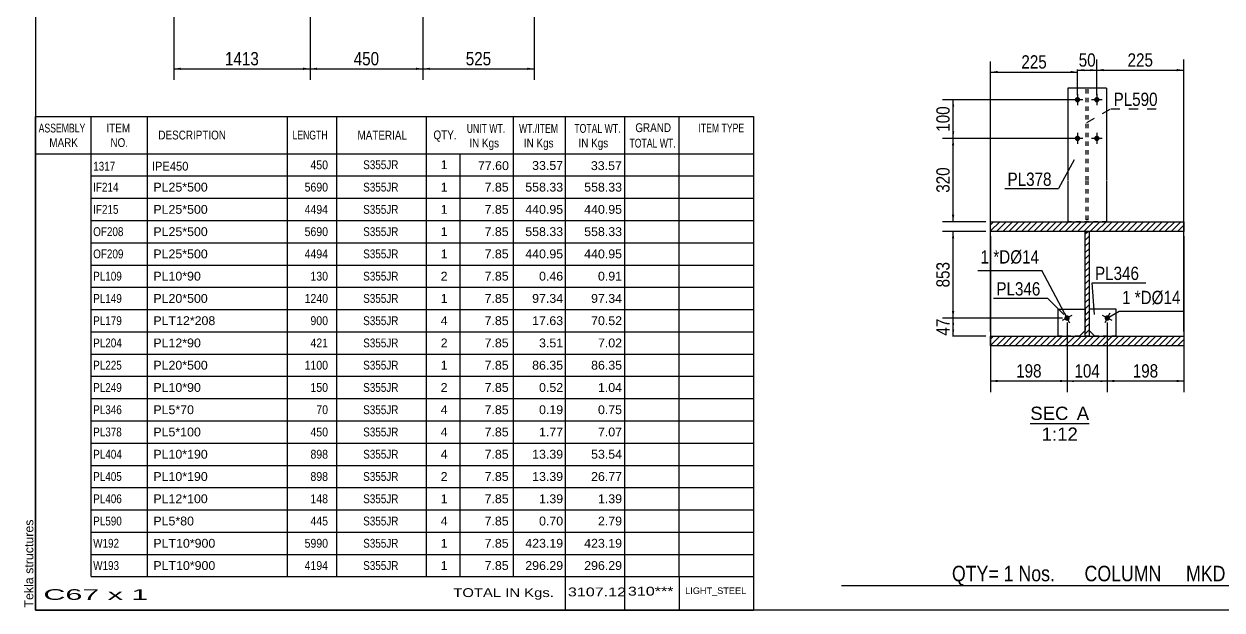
# Model space of a CAD drawing. Header units: millimetres. Extents: x -246 to 166, y -173 to 114.
# Drawn here: x -246.3 to 12.2, y -172.8 to -46.5 of the extents above; entities that cross this region are included whole.
import ezdxf

# ---------------------------------------------------------------- set-up
doc = ezdxf.new("R2010")
doc.units = ezdxf.units.MM
doc.linetypes.add('DXK_LINE_DOT1', pattern=[1.8814, 0.9407, -0.9407])
doc.linetypes.add('DXK_LINE_DOT2', pattern=[3.9198, 1.9599, -1.9599])
doc.styles.add('Arial', font='ARIAL.TTF', dxfattribs={"height": 0.2})
doc.styles.add('Arial Narrow', font='ARIALN.TTF', dxfattribs={"height": 0.2})

# ---------------------------------------------------------------- blocks, each defined once
blk = doc.blocks.new('Unknown-623346309-1210')
at = {"color": 5, "linetype": 'Continuous'}
for p, q in [((-243.75, 114.21), (-243.75, -172.79)), ((-243.75, -172.79), (166.25, -172.79))]:
    blk.add_line(p, q, dxfattribs=at)
at = {"color": 174, "linetype": 'Continuous', "style": 'Arial'}
blk.add_text('Tekla structures', height=1.9102, rotation=90, dxfattribs=at).set_placement((-244.25, -172.29))
blk = doc.blocks.new('Unknown-623346309-12 - 2896')
at = {"color": 1, "linetype": 'Continuous'}
blk.add_line((-29.14, -132.59), (-16.45, -132.59), dxfattribs=at)
at = {"color": 0, "linetype": 'Continuous'}
for points in [[(-20.92, -131.84), (-20.92, -128.84), (-29.14, -128.84), (-29.14, -131.84)], [(-16.45, -131.84), (-16.45, -128.84), (-19.12, -128.84), (-19.12, -131.84)], [(-18.9, -136.34), (-18.9, -133.34), (-26.68, -133.34), (-26.68, -136.34)]]:
    blk.add_wipeout(points, dxfattribs=at)
at = {"color": 136, "linetype": 'Continuous', "style": 'Arial'}
for s, height, p in [('SEC', 2.865, (-29.14, -131.84)), ('A', 2.87, (-19.12, -131.84)), ('1:12', 2.865, (-26.68, -136.34))]:
    blk.add_text(s, height=height, dxfattribs=at).set_placement(p)
blk = doc.blocks.new('Bolt-623346309-2926 - 2896')
at = {"linetype": 'Continuous'}
for points in [[(-18.37, -62.78, -1), (-19.53, -62.78, -1)], [(-14.2, -62.78, -1), (-15.37, -62.78, -1)], [(-18.37, -71.12, -1), (-19.53, -71.12, -1)], [(-14.2, -71.12, -1), (-15.37, -71.12, -1)]]:
    blk.add_hatch(color=3, dxfattribs=at).paths.add_polyline_path(points)
at = {"color": 3, "linetype": 'Continuous'}
for p, q in [((-18.95, -61.62), (-18.95, -63.95)), ((-14.78, -61.62), (-14.78, -63.95)), ((-17.78, -62.78), (-20.12, -62.78)), ((-13.62, -62.78), (-15.95, -62.78)), ((-17.78, -71.12), (-20.12, -71.12)), ((-18.95, -69.95), (-18.95, -72.28)), ((-13.62, -71.12), (-15.95, -71.12)), ((-14.78, -69.95), (-14.78, -72.28))]:
    blk.add_line(p, q, dxfattribs=at)
blk = doc.blocks.new('Part-623346309-2951 - 2896')
at = {"color": 7, "linetype": 'DXK_LINE_DOT1'}
for p, q in [((-16.66, -60.28), (-17.07, -60.28)), ((-17.07, -80.24), (-17.07, -60.28)), ((-16.66, -80.24), (-16.66, -60.28)), ((-17.07, -88.68), (-17.07, -80.34)), ((-16.66, -88.68), (-16.66, -80.34)), ((-16.66, -88.68), (-17.07, -88.68))]:
    blk.add_line(p, q, dxfattribs=at)
blk = doc.blocks.new('Part-623346309-2956 - 2896')
at = {"color": 2, "linetype": 'Continuous'}
for p, q in [((-23.12, -113.78), (-23.12, -107.94)), ((-23.12, -107.94), (-17.28, -107.94)), ((-17.28, -112.53), (-18.53, -113.78))]:
    blk.add_line(p, q, dxfattribs=at)
at = {"color": 7, "linetype": 'DXK_LINE_DOT1'}
for p, q in [((-17.28, -107.94), (-17.28, -112.53)), ((-18.53, -113.78), (-23.12, -113.78))]:
    blk.add_line(p, q, dxfattribs=at)
blk = doc.blocks.new('Part-623346309-2970 - 2896')
at = {"color": 2, "linetype": 'Continuous'}
for p, q in [((-12.7, -60.28), (-21.03, -60.28)), ((-21.03, -60.28), (-21.03, -80.24)), ((-12.7, -60.28), (-12.7, -80.24)), ((-21.03, -80.34), (-21.03, -89.09)), ((-12.7, -80.34), (-12.7, -89.09))]:
    blk.add_line(p, q, dxfattribs=at)
at = {"color": 7, "linetype": 'DXK_LINE_DOT1'}
blk.add_line((-12.7, -89.09), (-21.03, -89.09), dxfattribs=at)
blk = doc.blocks.new('Part-623346309-2976 - 2896')
at = {"linetype": 'Continuous'}
h = blk.add_hatch(dxfattribs=at)
h.set_pattern_fill('', scale=0.3, style=0, pattern_type=0)
h.set_pattern_definition([(45, (-16.4497, -113.7756), (-0.67352, 0.67352), [])])
h.paths.add_polyline_path([(-17.28, -113.78), (-16.45, -113.78), (-16.45, -91.18), (-17.28, -91.18)])
at = {"color": 2, "linetype": 'Continuous'}
for p, q in [((-17.28, -99.51), (-17.28, -91.18)), ((-17.28, -91.18), (-16.45, -91.18)), ((-16.45, -91.18), (-16.45, -99.51)), ((-17.28, -113.78), (-17.28, -99.61)), ((-16.45, -99.61), (-16.45, -113.78)), ((-16.45, -113.78), (-17.28, -113.78))]:
    blk.add_line(p, q, dxfattribs=at)
blk = doc.blocks.new('Part-623346309-7057 - 2896')
at = {"color": 2, "linetype": 'Continuous'}
for p, q in [((-10.62, -107.94), (-16.45, -107.94)), ((-10.62, -113.78), (-10.62, -107.94)), ((-16.45, -112.53), (-15.2, -113.78))]:
    blk.add_line(p, q, dxfattribs=at)
at = {"color": 7, "linetype": 'DXK_LINE_DOT1'}
for p, q in [((-16.45, -107.94), (-16.45, -112.53)), ((-10.62, -113.78), (-15.2, -113.78))]:
    blk.add_line(p, q, dxfattribs=at)
blk = doc.blocks.new('Part-623346309-2977 - 2896')
at = {"linetype": 'Continuous'}
h = blk.add_hatch(dxfattribs=at)
h.set_pattern_fill('', scale=0.3, style=0, pattern_type=0)
h.set_pattern_definition([(45, (3.967, -115.8589), (-0.67352, 0.67352), [])])
h.paths.add_polyline_path([(-37.7, -115.86), (3.97, -115.86), (3.97, -113.78), (-37.7, -113.78)])
at = {"color": 2, "linetype": 'Continuous'}
for p, q in [((-37.7, -115.86), (-37.7, -113.78)), ((-37.7, -113.78), (3.97, -113.78)), ((3.97, -115.86), (-37.7, -115.86)), ((3.97, -113.78), (3.97, -115.86))]:
    blk.add_line(p, q, dxfattribs=at)
blk = doc.blocks.new('Part-623346309-2978 - 2896')
at = {"linetype": 'Continuous'}
h = blk.add_hatch(dxfattribs=at)
h.set_pattern_fill('', scale=0.3, style=0, pattern_type=0)
h.set_pattern_definition([(45, (3.967, -91.1756), (-0.67352, 0.67352), [])])
h.paths.add_polyline_path([(-37.7, -91.18), (3.97, -91.18), (3.97, -89.09), (-37.7, -89.09)])
at = {"color": 2, "linetype": 'Continuous'}
for p, q in [((-37.7, -91.18), (-37.7, -89.09)), ((-37.7, -89.09), (3.97, -89.09)), ((3.97, -89.09), (3.97, -91.18)), ((3.97, -91.18), (-37.7, -91.18))]:
    blk.add_line(p, q, dxfattribs=at)
blk = doc.blocks.new('Bolt-623346309-7067 - 2896')
at = {"linetype": 'Continuous'}
blk.add_hatch(color=3, dxfattribs=at).paths.add_polyline_path([(-20.68, -109.59, -1), (-21.72, -110.13, -1)])
at = {"color": 3, "linetype": 'Continuous'}
for p, q in [((-20.16, -109.32), (-22.23, -110.4)), ((-21.74, -108.82), (-20.66, -110.89))]:
    blk.add_line(p, q, dxfattribs=at)
blk = doc.blocks.new('Bolt-623346309-7070 - 2896')
at = {"linetype": 'Continuous'}
blk.add_hatch(color=3, dxfattribs=at).paths.add_polyline_path([(-12.02, -110.13, -1), (-13.05, -109.59, -1)])
at = {"color": 3, "linetype": 'Continuous'}
for p, q in [((-11.5, -110.4), (-13.57, -109.32)), ((-11.99, -108.82), (-13.07, -110.89))]:
    blk.add_line(p, q, dxfattribs=at)
blk = doc.blocks.new('StraightDimension-623346309-2628 - 1608')
at = {"linetype": 'Continuous'}
for points in [[(-158.71, -56.37), (-160.21, -56.12), (-158.71, -55.87)], [(-137.69, -55.87), (-136.19, -56.12), (-137.69, -56.37)]]:
    blk.add_hatch(color=7, dxfattribs=at).paths.add_polyline_path(points)
at = {"color": 7, "linetype": 'Continuous'}
for p, q in [((-160.21, -9.93), (-160.21, -58.52)), ((-136.19, -16.43), (-136.19, -58.52)), ((-160.21, -56.12), (-136.19, -56.12))]:
    blk.add_line(p, q, dxfattribs=at)
at = {"color": 0}
blk.add_wipeout([(-144.86, -55.97), (-144.86, -51.77), (-151.54, -51.77), (-151.54, -55.97)], dxfattribs=at)
at = {"color": 3, "style": 'Arial Narrow'}
blk.add_text('525', height=2.863, dxfattribs=at).set_placement((-150.94, -55.37))
blk = doc.blocks.new('StraightDimension-623346309-2642 - 1608')
at = {"linetype": 'Continuous'}
for points in [[(-183.04, -56.37), (-184.54, -56.12), (-183.04, -55.87)], [(-161.71, -55.87), (-160.21, -56.12), (-161.71, -56.37)]]:
    blk.add_hatch(color=7, dxfattribs=at).paths.add_polyline_path(points)
at = {"color": 7, "linetype": 'Continuous'}
for p, q in [((-184.54, -9.93), (-184.54, -58.52)), ((-160.21, -9.93), (-160.21, -58.52)), ((-184.54, -56.12), (-160.21, -56.12))]:
    blk.add_line(p, q, dxfattribs=at)
at = {"color": 0}
blk.add_wipeout([(-169.04, -55.97), (-169.04, -51.77), (-175.72, -51.77), (-175.72, -55.97)], dxfattribs=at)
at = {"color": 3, "style": 'Arial Narrow'}
blk.add_text('450', height=2.863, dxfattribs=at).set_placement((-175.12, -55.37))
blk = doc.blocks.new('StraightDimension-623346309-2650 - 1608')
at = {"linetype": 'Continuous'}
for points in [[(-212.43, -56.37), (-213.93, -56.12), (-212.43, -55.87)], [(-186.04, -55.87), (-184.54, -56.12), (-186.04, -56.37)]]:
    blk.add_hatch(color=7, dxfattribs=at).paths.add_polyline_path(points)
at = {"color": 7, "linetype": 'Continuous'}
for p, q in [((-184.54, -9.93), (-184.54, -58.52)), ((-213.93, -15.29), (-213.93, -58.52)), ((-213.93, -56.12), (-184.54, -56.12))]:
    blk.add_line(p, q, dxfattribs=at)
at = {"color": 0}
blk.add_wipeout([(-194.98, -55.97), (-194.98, -51.77), (-203.49, -51.77), (-203.49, -55.97)], dxfattribs=at)
at = {"color": 3, "style": 'Arial Narrow'}
blk.add_text('1413', height=2.863, dxfattribs=at).set_placement((-202.89, -55.37))
blk = doc.blocks.new('StraightDimension-623346309-3096 - 2896')
at = {"linetype": 'Continuous'}
for points in [[(-46.05, -111.36), (-45.8, -109.86), (-45.55, -111.36)], [(-45.55, -112.28), (-45.8, -113.78), (-46.05, -112.28)]]:
    blk.add_hatch(color=7, dxfattribs=at).paths.add_polyline_path(points)
at = {"color": 7, "linetype": 'Continuous'}
for p, q in [((-22.2, -109.86), (-48.05, -109.86)), ((-45.8, -113.78), (-45.8, -109.86)), ((-38.7, -113.78), (-48.05, -113.78))]:
    blk.add_line(p, q, dxfattribs=at)
at = {"color": 0}
blk.add_wipeout([(-45.95, -109.39), (-50.15, -109.39), (-50.15, -114.25), (-45.95, -114.25)], dxfattribs=at)
at = {"color": 3, "style": 'Arial Narrow'}
blk.add_text('47', height=2.863, rotation=90.0002, dxfattribs=at).set_placement((-46.55, -113.65))
blk = doc.blocks.new('StraightDimension-623346309-3020 - 2896')
at = {"linetype": 'Continuous'}
for points in [[(-36.2, -123.69), (-37.7, -123.44), (-36.2, -123.19)], [(-22.7, -123.19), (-21.2, -123.44), (-22.7, -123.69)]]:
    blk.add_hatch(color=7, dxfattribs=at).paths.add_polyline_path(points)
at = {"color": 7, "linetype": 'Continuous'}
for p, q in [((-37.7, -92.18), (-37.7, -125.84)), ((-21.2, -110.86), (-21.2, -125.84)), ((-37.7, -123.44), (-21.2, -123.44))]:
    blk.add_line(p, q, dxfattribs=at)
at = {"color": 0}
blk.add_wipeout([(-26.11, -123.29), (-26.11, -119.09), (-32.79, -119.09), (-32.79, -123.29)], dxfattribs=at)
at = {"color": 3, "style": 'Arial Narrow'}
blk.add_text('198', height=2.863, dxfattribs=at).set_placement((-32.19, -122.69))
blk = doc.blocks.new('StraightDimension-623346309-3085 - 2896')
at = {"linetype": 'Continuous'}
for points in [[(-46.05, -64.28), (-45.8, -62.78), (-45.55, -64.28)], [(-45.55, -69.62), (-45.8, -71.12), (-46.05, -69.62)]]:
    blk.add_hatch(color=7, dxfattribs=at).paths.add_polyline_path(points)
at = {"color": 7, "linetype": 'Continuous'}
for p, q in [((-19.95, -62.78), (-48.05, -62.78)), ((-45.8, -71.12), (-45.8, -62.78)), ((-19.95, -71.12), (-48.05, -71.12))]:
    blk.add_line(p, q, dxfattribs=at)
at = {"color": 0}
blk.add_wipeout([(-45.95, -63.61), (-50.15, -63.61), (-50.15, -70.29), (-45.95, -70.29)], dxfattribs=at)
at = {"color": 3, "style": 'Arial Narrow'}
blk.add_text('100', height=2.863, rotation=90.0002, dxfattribs=at).set_placement((-46.55, -69.69))
blk = doc.blocks.new('StraightDimension-623346309-2989 - 2896')
at = {"linetype": 'Continuous'}
for points in [[(-36.2, -57.07), (-37.7, -56.82), (-36.2, -56.57)], [(-20.45, -56.57), (-18.95, -56.82), (-20.45, -57.07)]]:
    blk.add_hatch(color=7, dxfattribs=at).paths.add_polyline_path(points)
at = {"color": 7, "linetype": 'Continuous'}
for p, q in [((-37.7, -112.78), (-37.7, -54.57)), ((-37.7, -56.82), (-18.95, -56.82)), ((-18.95, -61.78), (-18.95, -54.57))]:
    blk.add_line(p, q, dxfattribs=at)
at = {"color": 0}
blk.add_wipeout([(-24.98, -56.67), (-24.98, -52.47), (-31.67, -52.47), (-31.67, -56.67)], dxfattribs=at)
at = {"color": 3, "style": 'Arial Narrow'}
blk.add_text('225', height=2.863, dxfattribs=at).set_placement((-31.07, -56.07))
blk = doc.blocks.new('StraightDimension-623346309-2999 - 2896')
at = {"linetype": 'Continuous'}
for points in [[(-17.45, -56.65), (-18.95, -56.4), (-17.45, -56.15)], [(-16.28, -56.15), (-14.78, -56.4), (-16.28, -56.65)]]:
    blk.add_hatch(color=7, dxfattribs=at).paths.add_polyline_path(points)
at = {"color": 7, "linetype": 'Continuous'}
for p, q in [((-18.95, -61.78), (-18.95, -54.15)), ((-14.78, -61.78), (-14.78, -54.15)), ((-18.95, -56.4), (-14.78, -56.4))]:
    blk.add_line(p, q, dxfattribs=at)
at = {"color": 0}
blk.add_wipeout([(-14.44, -56.25), (-14.44, -52.05), (-19.29, -52.05), (-19.29, -56.25)], dxfattribs=at)
at = {"color": 3, "style": 'Arial Narrow'}
blk.add_text('50', height=2.863, dxfattribs=at).set_placement((-18.69, -55.65))
blk = doc.blocks.new('StraightDimension-623346309-3009 - 2896')
at = {"linetype": 'Continuous'}
for points in [[(-13.28, -56.65), (-14.78, -56.4), (-13.28, -56.15)], [(2.47, -56.15), (3.97, -56.4), (2.47, -56.65)]]:
    blk.add_hatch(color=7, dxfattribs=at).paths.add_polyline_path(points)
at = {"color": 7, "linetype": 'Continuous'}
for p, q in [((-14.78, -61.78), (-14.78, -54.15)), ((3.97, -112.78), (3.97, -54.15)), ((-14.78, -56.4), (3.97, -56.4))]:
    blk.add_line(p, q, dxfattribs=at)
at = {"color": 0}
blk.add_wipeout([(-2.07, -56.25), (-2.07, -52.05), (-8.75, -52.05), (-8.75, -56.25)], dxfattribs=at)
at = {"color": 3, "style": 'Arial Narrow'}
blk.add_text('225', height=2.863, dxfattribs=at).set_placement((-8.15, -55.65))
blk = doc.blocks.new('StraightDimension-623346309-3036 - 2896')
at = {"linetype": 'Continuous'}
for points in [[(-19.7, -123.69), (-21.2, -123.44), (-19.7, -123.19)], [(-14.03, -123.19), (-12.53, -123.44), (-14.03, -123.69)]]:
    blk.add_hatch(color=7, dxfattribs=at).paths.add_polyline_path(points)
at = {"color": 7, "linetype": 'Continuous'}
for p, q in [((-21.2, -110.86), (-21.2, -125.84)), ((-12.53, -110.86), (-12.53, -125.84)), ((-21.2, -123.44), (-12.53, -123.44))]:
    blk.add_line(p, q, dxfattribs=at)
at = {"color": 0}
blk.add_wipeout([(-13.52, -123.29), (-13.52, -119.09), (-20.21, -119.09), (-20.21, -123.29)], dxfattribs=at)
at = {"color": 3, "style": 'Arial Narrow'}
blk.add_text('104', height=2.863, dxfattribs=at).set_placement((-19.61, -122.69))
blk = doc.blocks.new('StraightDimension-623346309-3075 - 2896')
at = {"linetype": 'Continuous'}
for points in [[(-46.05, -72.62), (-45.8, -71.12), (-45.55, -72.62)], [(-45.55, -87.59), (-45.8, -89.09), (-46.05, -87.59)]]:
    blk.add_hatch(color=7, dxfattribs=at).paths.add_polyline_path(points)
at = {"color": 7, "linetype": 'Continuous'}
for p, q in [((-19.95, -71.12), (-48.05, -71.12)), ((-45.8, -89.09), (-45.8, -71.12)), ((-38.7, -89.09), (-48.05, -89.09))]:
    blk.add_line(p, q, dxfattribs=at)
at = {"color": 0}
blk.add_wipeout([(-45.95, -76.76), (-50.15, -76.76), (-50.15, -83.45), (-45.95, -83.45)], dxfattribs=at)
at = {"color": 3, "style": 'Arial Narrow'}
blk.add_text('320', height=2.863, rotation=90.0002, dxfattribs=at).set_placement((-46.55, -82.85))
blk = doc.blocks.new('StraightDimension-623346309-3058 - 2896')
at = {"linetype": 'Continuous'}
for points in [[(-11.03, -123.69), (-12.53, -123.44), (-11.03, -123.19)], [(2.47, -123.19), (3.97, -123.44), (2.47, -123.69)]]:
    blk.add_hatch(color=7, dxfattribs=at).paths.add_polyline_path(points)
at = {"color": 7, "linetype": 'Continuous'}
for p, q in [((3.97, -92.18), (3.97, -125.84)), ((-12.53, -110.86), (-12.53, -125.84)), ((-12.53, -123.44), (3.97, -123.44))]:
    blk.add_line(p, q, dxfattribs=at)
at = {"color": 0}
blk.add_wipeout([(-0.94, -123.29), (-0.94, -119.09), (-7.63, -119.09), (-7.63, -123.29)], dxfattribs=at)
at = {"color": 3, "style": 'Arial Narrow'}
blk.add_text('198', height=2.863, dxfattribs=at).set_placement((-7.03, -122.69))
blk = doc.blocks.new('StraightDimension-623346309-3112 - 2896')
at = {"linetype": 'Continuous'}
for points in [[(-46.05, -92.68), (-45.8, -91.18), (-45.55, -92.68)], [(-45.55, -108.36), (-45.8, -109.86), (-46.05, -108.36)]]:
    blk.add_hatch(color=7, dxfattribs=at).paths.add_polyline_path(points)
at = {"color": 7, "linetype": 'Continuous'}
for p, q in [((-38.7, -91.18), (-48.05, -91.18)), ((-45.8, -109.86), (-45.8, -91.18)), ((-22.2, -109.86), (-48.05, -109.86))]:
    blk.add_line(p, q, dxfattribs=at)
at = {"color": 0}
blk.add_wipeout([(-45.95, -97.18), (-50.15, -97.18), (-50.15, -103.86), (-45.95, -103.86)], dxfattribs=at)
at = {"color": 3, "style": 'Arial Narrow'}
blk.add_text('853', height=2.863, rotation=90.0002, dxfattribs=at).set_placement((-46.55, -103.26))
blk = doc.blocks.new('CBS_BOM-623346309-9150')
at = {"color": 7, "linetype": 'Continuous'}
for p, q in [((-243.79, -74.43), (-243.79, -66.43)), ((-243.78, -66.43), (-88.86, -66.43)), ((-231.79, -74.43), (-231.79, -66.43)), ((-219.6, -74.43), (-219.6, -66.43)), ((-189.43, -74.43), (-189.43, -66.43)), ((-178.75, -74.43), (-178.75, -66.43)), ((-159.43, -74.43), (-159.43, -66.43)), ((-140.63, -74.43), (-140.63, -66.43)), ((-129.42, -74.43), (-129.42, -66.43)), ((-116.64, -74.43), (-116.64, -66.43)), ((-104.89, -74.43), (-104.89, -66.43)), ((-88.86, -66.43), (-88.87, -74.42)), ((-243.79, -74.43), (-88.86, -74.43)), ((-243.79, -79.23), (-243.79, -74.43)), ((-231.79, -79.23), (-231.79, -74.43)), ((-219.6, -79.23), (-219.6, -74.43)), ((-189.43, -79.23), (-189.43, -74.43)), ((-178.75, -79.23), (-178.75, -74.43)), ((-159.43, -79.23), (-159.43, -74.43)), ((-152.17, -79.23), (-152.17, -74.43)), ((-140.63, -79.23), (-140.63, -74.43)), ((-129.42, -79.23), (-129.42, -74.43)), ((-116.64, -79.23), (-116.64, -74.43)), ((-104.87, -79.23), (-104.87, -74.43)), ((-88.86, -74.43), (-88.86, -79.23)), ((-243.79, -84.03), (-243.79, -79.23)), ((-231.79, -79.23), (-88.86, -79.23)), ((-231.79, -84.03), (-231.79, -79.23)), ((-219.6, -84.03), (-219.6, -79.23)), ((-189.43, -84.03), (-189.43, -79.23)), ((-178.75, -84.03), (-178.75, -79.23)), ((-159.43, -84.03), (-159.43, -79.23)), ((-152.17, -84.03), (-152.17, -79.23)), ((-140.63, -84.03), (-140.63, -79.23)), ((-129.42, -84.03), (-129.42, -79.23)), ((-116.64, -84.03), (-116.64, -79.23)), ((-104.87, -84.03), (-104.87, -79.23)), ((-88.86, -79.23), (-88.86, -84.03)), ((-243.79, -88.83), (-243.79, -84.03)), ((-231.79, -84.03), (-88.86, -84.03)), ((-231.79, -88.83), (-231.79, -84.03)), ((-219.6, -88.83), (-219.6, -84.03)), ((-189.43, -88.83), (-189.43, -84.03)), ((-178.75, -88.83), (-178.75, -84.03)), ((-159.43, -88.83), (-159.43, -84.03)), ((-152.17, -88.83), (-152.17, -84.03)), ((-140.63, -88.83), (-140.63, -84.03)), ((-129.42, -88.83), (-129.42, -84.03)), ((-116.64, -88.83), (-116.64, -84.03)), ((-104.87, -88.83), (-104.87, -84.03)), ((-88.86, -84.03), (-88.86, -88.83)), ((-243.79, -93.63), (-243.79, -88.83)), ((-231.79, -88.83), (-88.86, -88.83)), ((-231.79, -93.63), (-231.79, -88.83)), ((-219.6, -93.63), (-219.6, -88.83)), ((-189.43, -93.63), (-189.43, -88.83)), ((-178.75, -93.63), (-178.75, -88.83)), ((-159.43, -93.63), (-159.43, -88.83)), ((-152.17, -93.63), (-152.17, -88.83)), ((-140.63, -93.63), (-140.63, -88.83)), ((-129.42, -93.63), (-129.42, -88.83)), ((-116.64, -93.63), (-116.64, -88.83)), ((-104.87, -93.63), (-104.87, -88.83)), ((-88.86, -88.83), (-88.86, -93.63)), ((-243.79, -98.43), (-243.79, -93.63)), ((-231.79, -93.63), (-88.86, -93.63)), ((-231.79, -98.43), (-231.79, -93.63)), ((-219.6, -98.43), (-219.6, -93.63)), ((-189.43, -98.43), (-189.43, -93.63)), ((-178.75, -98.43), (-178.75, -93.63)), ((-159.43, -98.43), (-159.43, -93.63)), ((-152.17, -98.43), (-152.17, -93.63)), ((-140.63, -98.43), (-140.63, -93.63)), ((-129.42, -98.43), (-129.42, -93.63)), ((-116.64, -98.43), (-116.64, -93.63)), ((-104.87, -98.43), (-104.87, -93.63)), ((-88.86, -93.63), (-88.86, -98.43)), ((-243.79, -103.23), (-243.79, -98.43)), ((-231.79, -98.43), (-88.86, -98.43)), ((-231.79, -103.23), (-231.79, -98.43)), ((-219.6, -103.23), (-219.6, -98.43)), ((-189.43, -103.23), (-189.43, -98.43)), ((-178.75, -103.23), (-178.75, -98.43)), ((-159.43, -103.23), (-159.43, -98.43)), ((-152.17, -103.23), (-152.17, -98.43)), ((-140.63, -103.23), (-140.63, -98.43)), ((-129.42, -103.23), (-129.42, -98.43)), ((-116.64, -103.23), (-116.64, -98.43)), ((-104.87, -103.23), (-104.87, -98.43)), ((-88.86, -98.43), (-88.86, -103.23)), ((-243.79, -108.03), (-243.79, -103.23)), ((-231.79, -103.23), (-88.86, -103.23)), ((-231.79, -108.03), (-231.79, -103.23)), ((-219.6, -108.03), (-219.6, -103.23)), ((-189.43, -108.03), (-189.43, -103.23)), ((-178.75, -108.03), (-178.75, -103.23)), ((-159.43, -108.03), (-159.43, -103.23)), ((-152.17, -108.03), (-152.17, -103.23)), ((-140.63, -108.03), (-140.63, -103.23)), ((-129.42, -108.03), (-129.42, -103.23)), ((-116.64, -108.03), (-116.64, -103.23)), ((-104.87, -108.03), (-104.87, -103.23)), ((-88.86, -103.23), (-88.86, -108.03)), ((-243.79, -112.83), (-243.79, -108.03)), ((-231.79, -108.03), (-88.86, -108.03)), ((-231.79, -112.83), (-231.79, -108.03)), ((-219.6, -112.83), (-219.6, -108.03)), ((-189.43, -112.83), (-189.43, -108.03)), ((-178.75, -112.83), (-178.75, -108.03)), ((-159.43, -112.83), (-159.43, -108.03)), ((-152.17, -112.83), (-152.17, -108.03)), ((-140.63, -112.83), (-140.63, -108.03)), ((-129.42, -112.83), (-129.42, -108.03)), ((-116.64, -112.83), (-116.64, -108.03)), ((-104.87, -112.83), (-104.87, -108.03)), ((-88.86, -108.03), (-88.86, -112.83)), ((-243.79, -117.63), (-243.79, -112.83)), ((-231.79, -112.83), (-88.86, -112.83)), ((-231.79, -117.63), (-231.79, -112.83)), ((-219.6, -117.63), (-219.6, -112.83)), ((-189.43, -117.63), (-189.43, -112.83)), ((-178.75, -117.63), (-178.75, -112.83)), ((-159.43, -117.63), (-159.43, -112.83)), ((-152.17, -117.63), (-152.17, -112.83)), ((-140.63, -117.63), (-140.63, -112.83)), ((-129.42, -117.63), (-129.42, -112.83)), ((-116.64, -117.63), (-116.64, -112.83)), ((-104.87, -117.63), (-104.87, -112.83)), ((-88.86, -112.83), (-88.86, -117.63)), ((-243.79, -122.43), (-243.79, -117.63)), ((-231.79, -117.63), (-88.86, -117.63)), ((-231.79, -122.43), (-231.79, -117.63)), ((-219.6, -122.43), (-219.6, -117.63)), ((-189.43, -122.43), (-189.43, -117.63)), ((-178.75, -122.43), (-178.75, -117.63)), ((-159.43, -122.43), (-159.43, -117.63)), ((-152.17, -122.43), (-152.17, -117.63)), ((-140.63, -122.43), (-140.63, -117.63)), ((-129.42, -122.43), (-129.42, -117.63)), ((-116.64, -122.43), (-116.64, -117.63)), ((-104.87, -122.43), (-104.87, -117.63)), ((-88.86, -117.63), (-88.86, -122.43)), ((-243.79, -127.23), (-243.79, -122.43)), ((-231.79, -122.43), (-88.86, -122.43)), ((-231.79, -127.23), (-231.79, -122.43)), ((-219.6, -127.23), (-219.6, -122.43)), ((-189.43, -127.23), (-189.43, -122.43)), ((-178.75, -127.23), (-178.75, -122.43)), ((-159.43, -127.23), (-159.43, -122.43)), ((-152.17, -127.23), (-152.17, -122.43)), ((-140.63, -127.23), (-140.63, -122.43)), ((-129.42, -127.23), (-129.42, -122.43)), ((-116.64, -127.23), (-116.64, -122.43)), ((-104.87, -127.23), (-104.87, -122.43)), ((-88.86, -122.43), (-88.86, -127.23)), ((-243.79, -132.03), (-243.79, -127.23)), ((-231.79, -127.23), (-88.86, -127.23)), ((-231.79, -132.03), (-231.79, -127.23)), ((-219.6, -132.03), (-219.6, -127.23)), ((-189.43, -132.03), (-189.43, -127.23)), ((-178.75, -132.03), (-178.75, -127.23)), ((-159.43, -132.03), (-159.43, -127.23)), ((-152.17, -132.03), (-152.17, -127.23)), ((-140.63, -132.03), (-140.63, -127.23)), ((-129.42, -132.03), (-129.42, -127.23)), ((-116.64, -132.03), (-116.64, -127.23)), ((-104.87, -132.03), (-104.87, -127.23)), ((-88.86, -127.23), (-88.86, -132.03)), ((-243.79, -136.83), (-243.79, -132.03)), ((-231.79, -132.03), (-88.86, -132.03)), ((-231.79, -136.83), (-231.79, -132.03)), ((-219.6, -136.83), (-219.6, -132.03)), ((-189.43, -136.83), (-189.43, -132.03)), ((-178.75, -136.83), (-178.75, -132.03)), ((-159.43, -136.83), (-159.43, -132.03)), ((-152.17, -136.83), (-152.17, -132.03)), ((-140.63, -136.83), (-140.63, -132.03)), ((-129.42, -136.83), (-129.42, -132.03)), ((-116.64, -136.83), (-116.64, -132.03)), ((-104.87, -136.83), (-104.87, -132.03)), ((-88.86, -132.03), (-88.86, -136.83)), ((-243.79, -141.63), (-243.79, -136.83)), ((-231.79, -136.83), (-88.86, -136.83)), ((-231.79, -141.63), (-231.79, -136.83)), ((-219.6, -141.63), (-219.6, -136.83)), ((-189.43, -141.63), (-189.43, -136.83)), ((-178.75, -141.63), (-178.75, -136.83)), ((-159.43, -141.63), (-159.43, -136.83)), ((-152.17, -141.63), (-152.17, -136.83)), ((-140.63, -141.63), (-140.63, -136.83)), ((-129.42, -141.63), (-129.42, -136.83)), ((-116.64, -141.63), (-116.64, -136.83)), ((-104.87, -141.63), (-104.87, -136.83)), ((-88.86, -136.83), (-88.86, -141.63)), ((-243.79, -146.43), (-243.79, -141.63)), ((-231.79, -141.63), (-88.86, -141.63)), ((-231.79, -146.43), (-231.79, -141.63)), ((-219.6, -146.43), (-219.6, -141.63)), ((-189.43, -146.43), (-189.43, -141.63)), ((-178.75, -146.43), (-178.75, -141.63)), ((-159.43, -146.43), (-159.43, -141.63)), ((-152.17, -146.43), (-152.17, -141.63)), ((-140.63, -146.43), (-140.63, -141.63)), ((-129.42, -146.43), (-129.42, -141.63)), ((-116.64, -146.43), (-116.64, -141.63)), ((-104.87, -146.43), (-104.87, -141.63)), ((-88.86, -141.63), (-88.86, -146.43)), ((-243.79, -151.23), (-243.79, -146.43)), ((-231.79, -146.43), (-88.86, -146.43)), ((-231.79, -151.23), (-231.79, -146.43)), ((-219.6, -151.23), (-219.6, -146.43)), ((-189.43, -151.23), (-189.43, -146.43)), ((-178.75, -151.23), (-178.75, -146.43)), ((-159.43, -151.23), (-159.43, -146.43)), ((-152.17, -151.23), (-152.17, -146.43)), ((-140.63, -151.23), (-140.63, -146.43)), ((-129.42, -151.23), (-129.42, -146.43)), ((-116.64, -151.23), (-116.64, -146.43)), ((-104.87, -151.23), (-104.87, -146.43)), ((-88.86, -146.43), (-88.86, -151.23)), ((-243.79, -156.03), (-243.79, -151.23)), ((-231.79, -151.23), (-88.86, -151.23)), ((-231.79, -156.03), (-231.79, -151.23)), ((-219.6, -156.03), (-219.6, -151.23)), ((-189.43, -156.03), (-189.43, -151.23)), ((-178.75, -156.03), (-178.75, -151.23)), ((-159.43, -156.03), (-159.43, -151.23)), ((-152.17, -156.03), (-152.17, -151.23)), ((-140.63, -156.03), (-140.63, -151.23)), ((-129.42, -156.03), (-129.42, -151.23)), ((-116.64, -156.03), (-116.64, -151.23)), ((-104.87, -156.03), (-104.87, -151.23)), ((-88.86, -151.23), (-88.86, -156.03)), ((-243.79, -160.83), (-243.79, -156.03)), ((-231.79, -156.03), (-88.86, -156.03)), ((-231.79, -160.83), (-231.79, -156.03)), ((-219.6, -160.83), (-219.6, -156.03)), ((-189.43, -160.83), (-189.43, -156.03)), ((-178.75, -160.83), (-178.75, -156.03)), ((-159.43, -160.83), (-159.43, -156.03)), ((-152.17, -160.83), (-152.17, -156.03)), ((-140.63, -160.83), (-140.63, -156.03)), ((-129.42, -160.83), (-129.42, -156.03)), ((-116.64, -160.83), (-116.64, -156.03)), ((-104.87, -160.83), (-104.87, -156.03)), ((-88.86, -156.03), (-88.86, -160.83)), ((-243.79, -165.63), (-243.79, -160.83)), ((-231.79, -160.83), (-88.86, -160.83)), ((-231.79, -165.63), (-231.79, -160.83)), ((-219.6, -165.63), (-219.6, -160.83)), ((-189.43, -165.63), (-189.43, -160.83)), ((-178.75, -165.63), (-178.75, -160.83)), ((-159.43, -165.63), (-159.43, -160.83)), ((-152.17, -165.63), (-152.17, -160.83)), ((-140.63, -165.63), (-140.63, -160.83)), ((-129.42, -165.63), (-129.42, -160.83)), ((-116.64, -165.63), (-116.64, -160.83)), ((-104.87, -165.63), (-104.87, -160.83)), ((-88.86, -160.83), (-88.86, -165.63)), ((-243.79, -172.83), (-243.79, -165.65)), ((-231.79, -165.63), (-88.86, -165.63)), ((-129.42, -172.83), (-129.42, -165.65)), ((-116.64, -172.83), (-116.64, -165.65)), ((-104.83, -172.83), (-104.83, -165.65)), ((-88.86, -165.63), (-88.86, -172.83)), ((-243.79, -172.83), (-88.86, -172.83))]:
    blk.add_line(p, q, dxfattribs=at)
at = {"color": 3, "linetype": 'Continuous', "style": 'Arial'}
for s, height, width, p in [('ASSEMBLY', 1.91, 0.7, (-243.1, -69.85)), ('ITEM', 1.91, 0.8, (-228.46, -69.85)), ('DESCRIPTION', 1.9102, 0.8, (-217.27, -71.36)), ('LENGTH', 1.91, 0.7, (-188.33, -71.36)), ('MATERIAL', 1.91, 0.8, (-174.3, -71.4)), ('QTY.', 1.91, 0.8, (-157.91, -71.33)), ('UNIT WT.', 1.91, 0.7, (-150.74, -69.93)), ('WT./ITEM', 1.91, 0.7, (-139.45, -69.93)), ('TOTAL WT.', 1.91, 0.7, (-127.52, -69.93)), ('GRAND', 1.91, 0.8, (-114.36, -69.77)), ('ITEM TYPE', 1.91, 0.7, (-100.73, -69.85)), ('MARK', 1.91, 0.8, (-240.79, -72.99)), ('NO.', 1.91, 0.8, (-227.6, -72.99)), ('IN Kgs', 1.91, 0.8, (-150.17, -73.07)), ('IN Kgs', 1.91, 0.8, (-138.41, -73.07)), ('IN Kgs', 1.91, 0.8, (-126.62, -73.07)), ('TOTAL WT.', 1.91, 0.7, (-115.62, -73.11))]:
    blk.add_text(s, height=height, dxfattribs=dict(at, width=width)).set_placement(p)
at = {"color": 7, "linetype": 'Continuous', "style": 'Arial'}
for s, width, p in [('1317', 0.8, (-231.33, -78.08)), ('IPE450', 0.9, (-218.66, -78.08)), ('450', 0.85, (-184.45, -77.8)), ('S355JR', 0.8, (-173.07, -77.76)), ('IF214', 0.8, (-231.33, -82.59)), ('5690', 0.85, (-185.71, -82.59)), ('S355JR', 0.8, (-173.07, -82.59)), ('IF215', 0.8, (-231.33, -87.39)), ('4494', 0.85, (-185.71, -87.39)), ('S355JR', 0.8, (-173.07, -87.39)), ('OF208', 0.8, (-231.33, -92.19)), ('5690', 0.85, (-185.71, -92.19)), ('S355JR', 0.8, (-173.07, -92.19)), ('OF209', 0.8, (-231.33, -96.99)), ('4494', 0.85, (-185.71, -96.99)), ('S355JR', 0.8, (-173.07, -96.99)), ('PL109', 0.8, (-231.33, -101.79)), ('130', 0.85, (-184.45, -101.79)), ('S355JR', 0.8, (-173.07, -101.79)), ('PL149', 0.8, (-231.33, -106.59)), ('1240', 0.85, (-185.71, -106.59)), ('S355JR', 0.8, (-173.07, -106.59)), ('PL179', 0.8, (-231.33, -111.39)), ('900', 0.85, (-184.45, -111.39)), ('S355JR', 0.8, (-173.07, -111.39)), ('PL204', 0.8, (-231.33, -116.19)), ('421', 0.85, (-184.45, -116.19)), ('S355JR', 0.8, (-173.07, -116.19)), ('PL225', 0.8, (-231.33, -120.99)), ('1100', 0.85, (-185.71, -120.99)), ('S355JR', 0.8, (-173.07, -120.99)), ('PL249', 0.8, (-231.33, -125.79)), ('150', 0.85, (-184.45, -125.79)), ('S355JR', 0.8, (-173.07, -125.79)), ('PL346', 0.8, (-231.33, -130.59)), ('70', 0.85, (-183.19, -130.59)), ('S355JR', 0.8, (-173.07, -130.59)), ('PL378', 0.8, (-231.33, -135.39)), ('450', 0.85, (-184.45, -135.39)), ('S355JR', 0.8, (-173.07, -135.39)), ('PL404', 0.8, (-231.33, -140.19)), ('898', 0.85, (-184.45, -140.19)), ('S355JR', 0.8, (-173.07, -140.19)), ('PL405', 0.8, (-231.33, -144.99)), ('898', 0.85, (-184.45, -144.99)), ('S355JR', 0.8, (-173.07, -144.99)), ('PL406', 0.8, (-231.33, -149.79)), ('148', 0.85, (-184.45, -149.79)), ('S355JR', 0.8, (-173.07, -149.79)), ('PL590', 0.8, (-231.33, -154.59)), ('445', 0.85, (-184.45, -154.59)), ('S355JR', 0.8, (-173.07, -154.59)), ('W192', 0.8, (-231.33, -159.39)), ('5990', 0.85, (-185.71, -159.39)), ('S355JR', 0.8, (-173.07, -159.39)), ('W193', 0.8, (-231.33, -164.19)), ('4194', 0.85, (-185.71, -164.19)), ('S355JR', 0.8, (-173.07, -164.19))]:
    blk.add_text(s, height=1.91, dxfattribs=dict(at, width=width)).set_placement(p)
for s, p in [('1', (-156.35, -77.76)), ('77.60', (-148.31, -77.96)), ('33.57', (-136.62, -77.92)), ('33.57', (-123.94, -77.96)), ('PL25*500', (-218.34, -82.59)), ('1', (-156.35, -82.59)), ('7.85', (-146.88, -82.59)), ('558.33', (-138.1, -82.59)), ('558.33', (-125.39, -82.59)), ('PL25*500', (-218.34, -87.39)), ('1', (-156.35, -87.39)), ('7.85', (-146.88, -87.39)), ('440.95', (-138.1, -87.39)), ('440.95', (-125.39, -87.39)), ('PL25*500', (-218.34, -92.19)), ('1', (-156.35, -92.19)), ('7.85', (-146.88, -92.19)), ('558.33', (-138.1, -92.19)), ('558.33', (-125.39, -92.19)), ('PL25*500', (-218.34, -96.99)), ('1', (-156.35, -96.99)), ('7.85', (-146.88, -96.99)), ('440.95', (-138.1, -96.99)), ('440.95', (-125.39, -96.99)), ('PL10*90', (-218.34, -101.79)), ('2', (-156.35, -101.79)), ('7.85', (-146.88, -101.79)), ('0.46', (-135.13, -101.79)), ('0.91', (-122.42, -101.79)), ('PL20*500', (-218.34, -106.59)), ('1', (-156.35, -106.59)), ('7.85', (-146.88, -106.59)), ('97.34', (-136.62, -106.59)), ('97.34', (-123.9, -106.59)), ('PLT12*208', (-218.34, -111.39)), ('4', (-156.35, -111.39)), ('7.85', (-146.88, -111.39)), ('17.63', (-136.62, -111.39)), ('70.52', (-123.9, -111.39)), ('PL12*90', (-218.34, -116.19)), ('2', (-156.35, -116.19)), ('7.85', (-146.88, -116.19)), ('3.51', (-135.13, -116.19)), ('7.02', (-122.42, -116.19)), ('PL20*500', (-218.34, -120.99)), ('1', (-156.35, -120.99)), ('7.85', (-146.88, -120.99)), ('86.35', (-136.62, -120.99)), ('86.35', (-123.9, -120.99)), ('PL10*90', (-218.34, -125.79)), ('2', (-156.35, -125.79)), ('7.85', (-146.88, -125.79)), ('0.52', (-135.13, -125.79)), ('1.04', (-122.42, -125.79)), ('PL5*70', (-218.34, -130.59)), ('4', (-156.35, -130.59)), ('7.85', (-146.88, -130.59)), ('0.19', (-135.13, -130.59)), ('0.75', (-122.42, -130.59)), ('PL5*100', (-218.34, -135.39)), ('4', (-156.35, -135.39)), ('7.85', (-146.88, -135.39)), ('1.77', (-135.13, -135.39)), ('7.07', (-122.42, -135.39)), ('PL10*190', (-218.34, -140.19)), ('4', (-156.35, -140.19)), ('7.85', (-146.88, -140.19)), ('13.39', (-136.62, -140.19)), ('53.54', (-123.9, -140.19)), ('PL10*190', (-218.34, -144.99)), ('2', (-156.35, -144.99)), ('7.85', (-146.88, -144.99)), ('13.39', (-136.62, -144.99)), ('26.77', (-123.9, -144.99)), ('PL12*100', (-218.34, -149.79)), ('1', (-156.35, -149.79)), ('7.85', (-146.88, -149.79)), ('1.39', (-135.13, -149.79)), ('1.39', (-122.42, -149.79)), ('PL5*80', (-218.34, -154.59)), ('4', (-156.35, -154.59)), ('7.85', (-146.88, -154.59)), ('0.70', (-135.13, -154.59)), ('2.79', (-122.42, -154.59)), ('PLT10*900', (-218.34, -159.39)), ('1', (-156.35, -159.39)), ('7.85', (-146.88, -159.39)), ('423.19', (-138.1, -159.39)), ('423.19', (-125.39, -159.39)), ('PLT10*900', (-218.34, -164.19)), ('1', (-156.35, -164.19)), ('7.85', (-146.88, -164.19)), ('296.29', (-138.1, -164.19)), ('296.29', (-125.39, -164.19))]:
    blk.add_text(s, height=1.91, dxfattribs=at).set_placement(p)
at = {"color": 6, "linetype": 'Continuous', "style": 'Arial'}
for s, height, width, p in [('3107.12', 1.91, 1.3, (-128.9, -169.88)), ('310***', 1.91, 1.3, (-115.96, -169.72)), ('C67 x 1', 2.292, 2.05, (-242.06, -170.63)), ('TOTAL IN Kgs.', 1.9102, 1.2, (-153.63, -170.03))]:
    blk.add_text(s, height=height, dxfattribs=dict(at, width=width)).set_placement(p)
blk.add_text('LIGHT_STEEL', height=1.4135, dxfattribs=at).set_placement((-103.61, -169.37))
blk = doc.blocks.new('CBS_CALLOFF-623346309-9151')
at = {"color": 7, "linetype": 'Continuous'}
blk.add_line((-69.88, -167.53), (46.36, -167.54), dxfattribs=at)
at = {"color": 3, "linetype": 'Continuous', "style": 'Arial Narrow'}
blk.add_text('QTY= 1 Nos.      COLUMN     MKD : C67', height=3.3405, dxfattribs=at).set_placement((-46.05, -166.63))
blk = doc.blocks.new('Mark-623346309-2966 - 2896')
at = {"color": 7, "linetype": 'Continuous'}
blk.add_line((-19.68, -75.75), (-23.05, -81.96), dxfattribs=at)
at = {"color": 0}
blk.add_wipeout([(-24.55, -81.36), (-24.55, -78.36), (-34.05, -78.36), (-34.05, -81.36)], dxfattribs=at)
blk.add_wipeout([(-24.55, -81.36), (-24.55, -78.36), (-34.05, -78.36), (-34.05, -81.36)], dxfattribs=at)
at = {"color": 7, "linetype": 'Continuous'}
blk.add_line((-34.65, -81.96), (-23.05, -81.96), dxfattribs=at)
at = {"color": 3, "style": 'Arial Narrow'}
blk.add_text('PL378', height=2.863, dxfattribs=at).set_placement((-34.05, -81.36))
blk = doc.blocks.new('Mark-623346309-2947 - 2896')
at = {"color": 0}
blk.add_wipeout([(-1.67, -64.13), (-1.67, -61.13), (-11.17, -61.13), (-11.17, -64.13)], dxfattribs=at)
blk.add_wipeout([(-1.67, -64.13), (-1.67, -61.13), (-11.17, -61.13), (-11.17, -64.13)], dxfattribs=at)
at = {"color": 7, "linetype": 'DXK_LINE_DOT2'}
for p, q in [((-16.97, -67.73), (-11.77, -64.73)), ((-11.77, -64.73), (-0.17, -64.73))]:
    blk.add_line(p, q, dxfattribs=at)
at = {"color": 3, "style": 'Arial Narrow'}
blk.add_text('PL590', height=2.863, dxfattribs=at).set_placement((-11.17, -64.13))
blk = doc.blocks.new('Mark-623346309-2952 - 2896')
at = {"color": 7, "linetype": 'Continuous'}
blk.add_line((-21.93, -109.13), (-25.46, -105.6), dxfattribs=at)
at = {"color": 0}
blk.add_wipeout([(-26.96, -105), (-26.96, -102), (-36.46, -102), (-36.46, -105)], dxfattribs=at)
blk.add_wipeout([(-26.96, -105), (-26.96, -102), (-36.46, -102), (-36.46, -105)], dxfattribs=at)
at = {"color": 7, "linetype": 'Continuous'}
blk.add_line((-37.06, -105.6), (-25.46, -105.6), dxfattribs=at)
at = {"color": 3, "style": 'Arial Narrow'}
blk.add_text('PL346', height=2.863, dxfattribs=at).set_placement((-36.46, -105))
blk = doc.blocks.new('Mark-623346309-7139 - 2896')
at = {"color": 7, "linetype": 'Continuous'}
for p, q in [((-12.53, -109.86), (-9.94, -108.36)), ((-9.94, -108.36), (3.86, -108.36))]:
    blk.add_line(p, q, dxfattribs=at)
at = {"color": 0}
blk.add_wipeout([(-7.51, -106.86), (-7.51, -103.86), (-9.34, -103.86), (-9.34, -106.86)], dxfattribs=at)
blk.add_wipeout([(-7.51, -106.86), (-7.51, -103.86), (-9.34, -103.86), (-9.34, -106.86)], dxfattribs=at)
blk.add_wipeout([(-2.96, -106.86), (-2.96, -103.86), (-6.61, -103.86), (-6.61, -106.86)], dxfattribs=at)
blk.add_wipeout([(-2.96, -106.86), (-2.96, -103.86), (-6.61, -103.86), (-6.61, -106.86)], dxfattribs=at)
at = {"color": 3, "style": 'Arial Narrow'}
blk.add_text('1', height=2.86, dxfattribs=at).set_placement((-9.34, -106.86))
at = {"color": 0}
blk.add_wipeout([(3.26, -106.86), (3.26, -103.86), (-2.96, -103.86), (-2.96, -106.86)], dxfattribs=at)
blk.add_wipeout([(3.26, -106.86), (3.26, -103.86), (-2.96, -103.86), (-2.96, -106.86)], dxfattribs=at)
at = {"color": 3, "style": 'Arial Narrow'}
for s, p in [('*D', (-6.61, -106.86)), ('Ø14', (-2.96, -106.86))]:
    blk.add_text(s, height=2.863, dxfattribs=at).set_placement(p)
blk = doc.blocks.new('Mark-623346309-7140 - 2896')
at = {"color": 7, "linetype": 'Continuous'}
for p in [(-40.45, -99.61), (-21.2, -109.86)]:
    blk.add_line(p, (-26.65, -99.61), dxfattribs=at)
at = {"color": 0}
blk.add_wipeout([(-38.02, -98.11), (-38.02, -95.11), (-39.85, -95.11), (-39.85, -98.11)], dxfattribs=at)
blk.add_wipeout([(-38.02, -98.11), (-38.02, -95.11), (-39.85, -95.11), (-39.85, -98.11)], dxfattribs=at)
blk.add_wipeout([(-33.47, -98.11), (-33.47, -95.11), (-37.12, -95.11), (-37.12, -98.11)], dxfattribs=at)
blk.add_wipeout([(-33.47, -98.11), (-33.47, -95.11), (-37.12, -95.11), (-37.12, -98.11)], dxfattribs=at)
at = {"color": 3, "style": 'Arial Narrow'}
blk.add_text('1', height=2.86, dxfattribs=at).set_placement((-39.85, -98.11))
at = {"color": 0}
blk.add_wipeout([(-27.25, -98.11), (-27.25, -95.11), (-33.47, -95.11), (-33.47, -98.11)], dxfattribs=at)
blk.add_wipeout([(-27.25, -98.11), (-27.25, -95.11), (-33.47, -95.11), (-33.47, -98.11)], dxfattribs=at)
at = {"color": 3, "style": 'Arial Narrow'}
for s, p in [('*D', (-37.12, -98.11)), ('Ø14', (-33.47, -98.11))]:
    blk.add_text(s, height=2.863, dxfattribs=at).set_placement(p)
blk = doc.blocks.new('Mark-623346309-7150 - 2896')
at = {"color": 0}
blk.add_wipeout([(-5.68, -101.66), (-5.68, -98.66), (-15.18, -98.66), (-15.18, -101.66)], dxfattribs=at)
blk.add_wipeout([(-5.68, -101.66), (-5.68, -98.66), (-15.18, -98.66), (-15.18, -101.66)], dxfattribs=at)
at = {"color": 7, "linetype": 'Continuous'}
for p, q in [((-15.26, -109.13), (-15.78, -102.26)), ((-15.78, -102.26), (-4.18, -102.26))]:
    blk.add_line(p, q, dxfattribs=at)
at = {"color": 3, "style": 'Arial Narrow'}
blk.add_text('PL346', height=2.863, dxfattribs=at).set_placement((-15.18, -101.66))

msp = doc.modelspace()

# ---------------------------------------------------------------- block references
for name in ['Unknown-623346309-1210', 'Part-623346309-2970 - 2896', 'Bolt-623346309-2926 - 2896', 'Part-623346309-2951 - 2896', 'CBS_BOM-623346309-9150', 'Part-623346309-2978 - 2896', 'Part-623346309-2976 - 2896', 'Part-623346309-2956 - 2896', 'Part-623346309-7057 - 2896', 'Bolt-623346309-7067 - 2896', 'Bolt-623346309-7070 - 2896', 'Part-623346309-2977 - 2896', 'CBS_CALLOFF-623346309-9151']:
    msp.add_blockref(name, (0, 0))

# ---------------------------------------------------------------- next in the draw order: block references
for name in ['StraightDimension-623346309-2628 - 1608', 'StraightDimension-623346309-3085 - 2896', 'StraightDimension-623346309-3096 - 2896', 'Unknown-623346309-12 - 2896']:
    msp.add_blockref(name, (0, 0))

# ---------------------------------------------------------------- next in the draw order: block references
for name in ['StraightDimension-623346309-2642 - 1608', 'StraightDimension-623346309-3020 - 2896']:
    msp.add_blockref(name, (0, 0))

# ---------------------------------------------------------------- next in the draw order: block references
for name in ['StraightDimension-623346309-2650 - 1608', 'StraightDimension-623346309-2989 - 2896']:
    msp.add_blockref(name, (0, 0))

# ---------------------------------------------------------------- next in the draw order: block references
for name in ['StraightDimension-623346309-2999 - 2896', 'StraightDimension-623346309-3075 - 2896']:
    msp.add_blockref(name, (0, 0))

# ---------------------------------------------------------------- next in the draw order: block references
for name in ['StraightDimension-623346309-3009 - 2896', 'Mark-623346309-2966 - 2896']:
    msp.add_blockref(name, (0, 0))

# ---------------------------------------------------------------- next in the draw order: block references
for name in ['Mark-623346309-2947 - 2896', 'StraightDimension-623346309-3036 - 2896']:
    msp.add_blockref(name, (0, 0))

# ---------------------------------------------------------------- next in the draw order: block references
for name in ['StraightDimension-623346309-3112 - 2896', 'StraightDimension-623346309-3058 - 2896']:
    msp.add_blockref(name, (0, 0))

# ---------------------------------------------------------------- next in the draw order: block references
for name in ['Mark-623346309-2952 - 2896', 'Mark-623346309-7139 - 2896']:
    msp.add_blockref(name, (0, 0))

# ---------------------------------------------------------------- next in the draw order: block references
for name in ['Mark-623346309-7140 - 2896', 'Mark-623346309-7150 - 2896']:
    msp.add_blockref(name, (0, 0))

doc.saveas('drawing.dxf')
